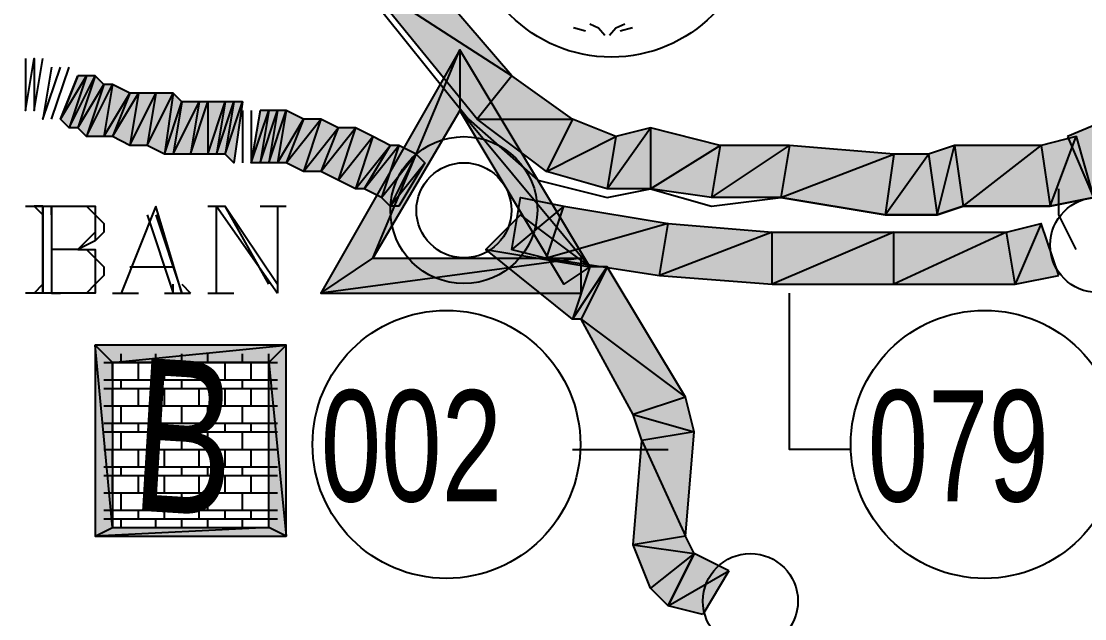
# Model space of a CAD drawing. Header units: millimetres. Extents: x 658 to 813, y 806 to 883.
# Drawn here: x 785.2451 to 785.6175, y 865.0701 to 865.2792 of the extents above; entities that cross this region are included whole.
import ezdxf

# ---------------------------------------------------------------- set-up
doc = ezdxf.new("R2010")
doc.units = ezdxf.units.MM
doc.header["$LTSCALE"] = 0.1
doc.linetypes.add('atContinuous2', pattern=[0])
for name, color, linetype in [('BATKAB', 7, 'Continuous'), ('JL-ARTERI', 7, 'Continuous'), ('KLEKTOR1', 7, 'Continuous'), ('LINK NAS BARU', 7, 'Continuous'), ('PANTAI', 7, 'Continuous'), ('pantai1', 7, 'Continuous'), ('pkw', 7, 'Continuous'), ('SYMBOL', 7, 'Continuous'), ('TEXT', 8, 'Continuous'), ('WISATA NASIONAL', 7, 'Continuous'), ('zat_Mask_solid', 7, 'Continuous')]:
    doc.layers.add(name, color=color, linetype=linetype)
doc.styles.add('Style2', font='arial.ttf', dxfattribs={"height": 0.2})

msp = doc.modelspace()

# ---------------------------------------------------------------- hatches: boundary and pattern name
at = {"layer": 'JL-ARTERI'}
h = msp.add_hatch(color=7, dxfattribs=at)
h.paths.add_polyline_path([(785.264828894334, 865.2600666639004), (785.2587487871472, 865.2448663959316), (785.2678689479274, 865.2600666639004)], flags=16)
h.paths.add_polyline_path([(785.2587487871472, 865.2448663959316), (785.2678689479274, 865.2600666639004), (785.2617888407406, 865.2418263423391)])
h = msp.add_hatch(color=7, dxfattribs=at)
h.paths.add_polyline_path([(785.2678689479274, 865.2600666639004), (785.2617888407406, 865.2418263423391), (785.2709090015212, 865.2600666639004)], flags=16)
h.paths.add_polyline_path([(785.2617888407406, 865.2418263423391), (785.2709090015212, 865.2600666639004), (785.264828894334, 865.2418263423391)])
h = msp.add_hatch(color=7, dxfattribs=at)
h.paths.add_polyline_path([(785.2739490551141, 865.2570266103061), (785.2678689479274, 865.2387862887448), (785.276989108708, 865.2570266103061)], flags=16)
h.paths.add_polyline_path([(785.2678689479274, 865.2387862887448), (785.276989108708, 865.2570266103061), (785.2739490551141, 865.2387862887448)])
h = msp.add_hatch(color=7, dxfattribs=at)
h.paths.add_polyline_path([(785.276989108708, 865.2570266103061), (785.2739490551141, 865.2387862887448), (785.2830692158948, 865.2539865567136)])
h.paths.add_polyline_path([(785.2739490551141, 865.2387862887448), (785.2830692158948, 865.2539865567136), (785.276989108708, 865.2387862887448)], flags=17)
h = msp.add_hatch(color=7, dxfattribs=at)
h.paths.add_polyline_path([(785.2830692158948, 865.2539865567136), (785.276989108708, 865.2387862887448), (785.2861092694882, 865.2539865567136)], flags=16)
h.paths.add_polyline_path([(785.276989108708, 865.2387862887448), (785.2861092694882, 865.2539865567136), (785.2830692158948, 865.2357462351523)])
h = msp.add_hatch(color=7, dxfattribs=at)
h.paths.add_polyline_path([(785.2861092694882, 865.2539865567136), (785.2830692158948, 865.2357462351523), (785.2921893766754, 865.2539865567136)], flags=16)
h.paths.add_polyline_path([(785.2830692158948, 865.2357462351523), (785.2921893766754, 865.2539865567136), (785.289149323082, 865.2357462351523)])
h = msp.add_hatch(color=7, dxfattribs=at)
h.paths.add_polyline_path([(785.2921893766754, 865.2539865567136), (785.289149323082, 865.2357462351523), (785.2982694838622, 865.2539865567136)], flags=16)
h.paths.add_polyline_path([(785.289149323082, 865.2357462351523), (785.2982694838622, 865.2539865567136), (785.2952294302688, 865.2327061815589)])
h = msp.add_hatch(color=7, dxfattribs=at)
h.paths.add_polyline_path([(785.2982694838622, 865.2539865567136), (785.2952294302688, 865.2327061815589), (785.3013095374556, 865.2509465031193)])
h.paths.add_polyline_path([(785.2952294302688, 865.2327061815589), (785.3013095374556, 865.2509465031193), (785.2982694838622, 865.2327061815589)], flags=17)
h = msp.add_hatch(color=7, dxfattribs=at)
h.paths.add_polyline_path([(785.3013095374556, 865.2509465031193), (785.2982694838622, 865.2327061815589), (785.3073896446424, 865.2509465031193)], flags=16)
h.paths.add_polyline_path([(785.2982694838622, 865.2327061815589), (785.3073896446424, 865.2509465031193), (785.304349591049, 865.2327061815589)])
h = msp.add_hatch(color=7, dxfattribs=at)
h.paths.add_polyline_path([(785.3073896446424, 865.2509465031193), (785.304349591049, 865.2327061815589), (785.3104296982358, 865.2509465031193)], flags=16)
h.paths.add_polyline_path([(785.304349591049, 865.2327061815589), (785.3104296982358, 865.2509465031193), (785.3104296982358, 865.2327061815589)])
h = msp.add_hatch(color=7, dxfattribs=at)
h.paths.add_polyline_path([(785.3104296982358, 865.2509465031193), (785.3104296982358, 865.2327061815589), (785.316509805423, 865.2509465031193)], flags=16)
h.paths.add_polyline_path([(785.3104296982358, 865.2327061815589), (785.316509805423, 865.2509465031193), (785.3134697518292, 865.2327061815589)])
h = msp.add_hatch(color=7, dxfattribs=at)
h.paths.add_polyline_path([(785.316509805423, 865.2509465031193), (785.3134697518292, 865.2327061815589), (785.3195498590164, 865.2509465031193)], flags=16)
h.paths.add_polyline_path([(785.3134697518292, 865.2327061815589), (785.3195498590164, 865.2509465031193), (785.316509805423, 865.2327061815589)])
h = msp.add_hatch(color=7, dxfattribs=at)
h.paths.add_polyline_path([(785.3195498590164, 865.2509465031193), (785.316509805423, 865.2327061815589), (785.3225899126098, 865.2509465031193)], flags=16)
h.paths.add_polyline_path([(785.316509805423, 865.2327061815589), (785.3225899126098, 865.2509465031193), (785.3195498590164, 865.2296661279646)])
h = msp.add_hatch(color=7, dxfattribs=at)
h.paths.add_polyline_path([(785.3286700197971, 865.2479064495268), (785.3256299662032, 865.2296661279646), (785.3317100733905, 865.2479064495268)], flags=16)
h.paths.add_polyline_path([(785.3256299662032, 865.2296661279646), (785.3317100733905, 865.2479064495268), (785.3286700197971, 865.2296661279646)])
h = msp.add_hatch(color=7, dxfattribs=at)
h.paths.add_polyline_path([(785.3317100733905, 865.2479064495268), (785.3286700197971, 865.2296661279646), (785.3347501269839, 865.2479064495268)], flags=16)
h.paths.add_polyline_path([(785.3286700197971, 865.2296661279646), (785.3347501269839, 865.2479064495268), (785.3317100733905, 865.2296661279646)])
h = msp.add_hatch(color=7, dxfattribs=at)
h.paths.add_polyline_path([(785.3347501269839, 865.2479064495268), (785.3317100733905, 865.2296661279646), (785.3377901805773, 865.2479064495268)], flags=16)
h.paths.add_polyline_path([(785.3317100733905, 865.2296661279646), (785.3377901805773, 865.2479064495268), (785.3347501269839, 865.2296661279646)])
h = msp.add_hatch(color=7, dxfattribs=at)
h.paths.add_polyline_path([(785.3377901805773, 865.2479064495268), (785.3347501269839, 865.2296661279646), (785.343870287764, 865.2448663959316)])
h.paths.add_polyline_path([(785.3347501269839, 865.2296661279646), (785.343870287764, 865.2448663959316), (785.3377901805773, 865.2296661279646)], flags=17)
h = msp.add_hatch(color=7, dxfattribs=at)
h.paths.add_polyline_path([(785.343870287764, 865.2448663959316), (785.3377901805773, 865.2296661279646), (785.3499503949508, 865.2448663959316)], flags=16)
h.paths.add_polyline_path([(785.3377901805773, 865.2296661279646), (785.3499503949508, 865.2448663959316), (785.343870287764, 865.2266260743721)])
h = msp.add_hatch(color=7, dxfattribs=at)
h.paths.add_polyline_path([(785.3499503949508, 865.2448663959316), (785.343870287764, 865.2266260743721), (785.3560305021381, 865.2418263423391)])
h.paths.add_polyline_path([(785.343870287764, 865.2266260743721), (785.3560305021381, 865.2418263423391), (785.3499503949508, 865.2266260743721)], flags=17)
h = msp.add_hatch(color=7, dxfattribs=at)
h.paths.add_polyline_path([(785.3560305021381, 865.2418263423391), (785.3499503949508, 865.2266260743721), (785.3621106093249, 865.2418263423391)], flags=16)
h.paths.add_polyline_path([(785.3499503949508, 865.2266260743721), (785.3621106093249, 865.2418263423391), (785.3560305021381, 865.2235860207778)])
h = msp.add_hatch(color=7, dxfattribs=at)
h.paths.add_polyline_path([(785.3681907165121, 865.2387862887448), (785.3621106093249, 865.2205459671853), (785.3742708236989, 865.2357462351523)])
h.paths.add_polyline_path([(785.3621106093249, 865.2205459671853), (785.3742708236989, 865.2357462351523), (785.3651506629187, 865.2205459671853)], flags=17)
h = msp.add_hatch(color=7, dxfattribs=at)
h.paths.add_polyline_path([(785.3742708236989, 865.2357462351523), (785.3651506629187, 865.2205459671853), (785.3773108772923, 865.2357462351523)], flags=16)
h.paths.add_polyline_path([(785.3651506629187, 865.2205459671853), (785.3773108772923, 865.2357462351523), (785.3712307701055, 865.2175059135919)])
h = msp.add_hatch(color=7, dxfattribs=at)
h.paths.add_polyline_path([(785.3833909844791, 865.2327061815589), (785.3742708236989, 865.2144658599985), (785.3864310380729, 865.2296661279646)])
h.paths.add_polyline_path([(785.3742708236989, 865.2144658599985), (785.3864310380729, 865.2296661279646), (785.3773108772923, 865.2144658599985)], flags=17)
for points in [[(785.4198716276007, 865.2114258064042), (785.4077114132272, 865.1992655920297), (785.4441920563488, 865.1931854848439)], [(785.4077114132272, 865.1992655920297), (785.4441920563488, 865.1931854848439), (785.4381119491616, 865.1749451632835)]]:
    msp.add_hatch(color=7, dxfattribs=at).paths.add_polyline_path(points)
h = msp.add_hatch(color=7, dxfattribs=at)
h.paths.add_polyline_path([(785.4441920563488, 865.1931854848439), (785.4381119491616, 865.1749451632835), (785.4502721635356, 865.1931854848439)], flags=16)
h.paths.add_polyline_path([(785.4381119491616, 865.1749451632835), (785.4502721635356, 865.1931854848439), (785.441152002755, 865.1749451632835)])
h = msp.add_hatch(color=7, dxfattribs=at)
h.paths.add_polyline_path([(785.4806726994705, 865.0928637162591), (785.4715525386898, 865.0746233946987), (785.492832913844, 865.0867836090723)])
h.paths.add_polyline_path([(785.4715525386898, 865.0746233946987), (785.492832913844, 865.0867836090723), (785.4837127530634, 865.0715833411044)])
at = {"layer": 'KLEKTOR1'}
h = msp.add_hatch(color=7, dxfattribs=at)
h.paths.add_polyline_path([(785.5505939321199, 865.1871053776562), (785.5505939321199, 865.2053456992174), (785.5080331818115, 865.1871053776562)], flags=17)
h.paths.add_polyline_path([(785.5505939321199, 865.2053456992174), (785.5080331818115, 865.1871053776562), (785.5080331818115, 865.2053456992174)], flags=17)
h = msp.add_hatch(color=7, dxfattribs=at)
h.paths.add_polyline_path([(785.5931546824283, 865.1871053776562), (785.590114628835, 865.2053456992174), (785.5505939321199, 865.1871053776562)])
h.paths.add_polyline_path([(785.590114628835, 865.2053456992174), (785.5505939321199, 865.1871053776562), (785.5505939321199, 865.2053456992174)], flags=17)
for points in [[(785.602274843209, 865.2083857528118), (785.5931546824283, 865.1871053776562), (785.590114628835, 865.2053456992174)], [(785.6083549503958, 865.1901454312505), (785.602274843209, 865.2083857528118), (785.5931546824283, 865.1871053776562)]]:
    msp.add_hatch(color=7, dxfattribs=at).paths.add_polyline_path(points)
at = {"layer": 'pantai1'}
msp.add_hatch(color=7, dxfattribs=at).paths.add_polyline_path([(785.6113950039892, 865.2387862887448), (785.6205151647694, 865.2175059135919), (785.7056366653867, 865.2783069854607)])
h = msp.add_hatch(color=7, dxfattribs=at)
h.paths.add_polyline_path([(785.453312217129, 865.2387862887448), (785.4502721635356, 865.2205459671853), (785.4654724315026, 865.2418263423391)], flags=17)
h.paths.add_polyline_path([(785.4502721635356, 865.2205459671853), (785.4654724315026, 865.2418263423391), (785.4654724315026, 865.2205459671853)], flags=17)
h = msp.add_hatch(color=7, dxfattribs=at)
h.paths.add_polyline_path([(785.4897928602506, 865.2357462351523), (785.4867528066573, 865.2175059135919), (785.5141132889983, 865.2357462351523)], flags=16)
h.paths.add_polyline_path([(785.4867528066573, 865.2175059135919), (785.5141132889983, 865.2357462351523), (785.5110732354049, 865.2175059135919)])
h = msp.add_hatch(color=7, dxfattribs=at)
h.paths.add_polyline_path([(785.5505939321199, 865.2327061815589), (785.5475538785265, 865.2114258064042), (785.562754146494, 865.2327061815589)], flags=16)
h.paths.add_polyline_path([(785.5475538785265, 865.2114258064042), (785.562754146494, 865.2327061815589), (785.5657942000873, 865.2114258064042)])
at = {"layer": 'pkw'}
h = msp.add_hatch(color=7, dxfattribs=at)
h.paths.add_polyline_path([(785.3499503949508, 865.1840653240637), (785.3681907165121, 865.1962255384373), (785.3985912524465, 865.2691868246797)])
h.paths.add_polyline_path([(785.3681907165121, 865.1962255384373), (785.3985912524465, 865.2691868246797), (785.3985912524465, 865.2479064495268)], flags=17)
h = msp.add_hatch(color=7, dxfattribs=at)
h.paths.add_polyline_path([(785.441152002755, 865.1840653240637), (785.441152002755, 865.1962255384373), (785.3499503949508, 865.1840653240637)], flags=17)
h.paths.add_polyline_path([(785.441152002755, 865.1962255384373), (785.3499503949508, 865.1840653240637), (785.3681907165121, 865.1962255384373)], flags=17)
at = {"layer": 'TEXT'}
h = msp.add_hatch(color=7, dxfattribs=at)
h.paths.add_polyline_path([(785.2709090015212, 865.1658250025024), (785.276989108708, 865.1597448953156), (785.3377901805773, 865.1658250025024)])
h.paths.add_polyline_path([(785.276989108708, 865.1597448953156), (785.3377901805773, 865.1658250025024), (785.3317100733905, 865.1597448953156)], flags=17)
h = msp.add_hatch(color=7, dxfattribs=at)
h.paths.add_polyline_path([(785.2709090015212, 865.0989438234459), (785.276989108708, 865.1019838770402), (785.2709090015212, 865.1658250025024)])
h.paths.add_polyline_path([(785.276989108708, 865.1019838770402), (785.2709090015212, 865.1658250025024), (785.276989108708, 865.1597448953156)], flags=17)
h = msp.add_hatch(color=7, dxfattribs=at)
h.paths.add_polyline_path([(785.3377901805773, 865.1658250025024), (785.3317100733905, 865.1597448953156), (785.3377901805773, 865.0989438234459)])
h.paths.add_polyline_path([(785.3317100733905, 865.1597448953156), (785.3377901805773, 865.0989438234459), (785.3317100733905, 865.1019838770402)], flags=17)
h = msp.add_hatch(color=7, dxfattribs=at)
h.paths.add_polyline_path([(785.3377901805773, 865.0989438234459), (785.3317100733905, 865.1019838770402), (785.2709090015212, 865.0989438234459)])
h.paths.add_polyline_path([(785.3317100733905, 865.1019838770402), (785.2709090015212, 865.0989438234459), (785.276989108708, 865.1019838770402)], flags=17)
at = {"layer": 'zat_Mask_solid'}
for points in [[(785.3803509308857, 865.3026274142088), (785.3651506629187, 865.2935072534286), (785.4168315740073, 865.2600666639004)], [(785.3651506629187, 865.2935072534286), (785.4168315740073, 865.2600666639004), (785.4046713596338, 865.2448663959316)], [(785.3985912524465, 865.2691868246797), (785.3985912524465, 865.2479064495268), (785.4441920563488, 865.1931854848439)], [(785.2709090015212, 865.2600666639004), (785.264828894334, 865.2418263423391), (785.2739490551141, 865.2570266103061)], [(785.264828894334, 865.2418263423391), (785.2739490551141, 865.2570266103061), (785.2678689479274, 865.2387862887448)], [(785.4168315740073, 865.2600666639004), (785.4046713596338, 865.2448663959316), (785.4381119491616, 865.2448663959316)], [(785.3985912524465, 865.2479064495268), (785.4441920563488, 865.1931854848439), (785.4350718955682, 865.1871053776562)], [(785.4046713596338, 865.2448663959316), (785.4381119491616, 865.2448663959316), (785.4289917883814, 865.2266260743721)], [(785.4381119491616, 865.2448663959316), (785.4289917883814, 865.2266260743721), (785.453312217129, 865.2387862887448)], [(785.3621106093249, 865.2418263423391), (785.3560305021381, 865.2235860207778), (785.3681907165121, 865.2387862887448)], [(785.3560305021381, 865.2235860207778), (785.3681907165121, 865.2387862887448), (785.3621106093249, 865.2205459671853)], [(785.4289917883814, 865.2266260743721), (785.453312217129, 865.2387862887448), (785.4502721635356, 865.2205459671853)], [(785.4654724315026, 865.2418263423391), (785.4654724315026, 865.2205459671853), (785.4897928602506, 865.2357462351523)], [(785.602274843209, 865.2357462351523), (785.6053148968024, 865.2144658599985), (785.6144350575826, 865.2387862887448)], [(785.6053148968024, 865.2144658599985), (785.6144350575826, 865.2387862887448), (785.6205151647694, 865.2175059135919)], [(785.3773108772923, 865.2357462351523), (785.3712307701055, 865.2175059135919), (785.3833909844791, 865.2327061815589)], [(785.4654724315026, 865.2205459671853), (785.4897928602506, 865.2357462351523), (785.4867528066573, 865.2175059135919)], [(785.5141132889983, 865.2357462351523), (785.5110732354049, 865.2175059135919), (785.5505939321199, 865.2327061815589)], [(785.562754146494, 865.2327061815589), (785.5657942000873, 865.2114258064042), (785.5718743072741, 865.2357462351523)], [(785.5657942000873, 865.2114258064042), (785.5718743072741, 865.2357462351523), (785.5749143608675, 865.2144658599985)], [(785.5718743072741, 865.2357462351523), (785.5749143608675, 865.2144658599985), (785.602274843209, 865.2357462351523)], [(785.5749143608675, 865.2144658599985), (785.602274843209, 865.2357462351523), (785.6053148968024, 865.2144658599985)], [(785.3712307701055, 865.2175059135919), (785.3833909844791, 865.2327061815589), (785.3742708236989, 865.2144658599985)], [(785.5110732354049, 865.2175059135919), (785.5505939321199, 865.2327061815589), (785.5475538785265, 865.2114258064042)], [(785.4350718955682, 865.2144658599985), (785.4168315740073, 865.1992655920297), (785.4198716276007, 865.2175059135919)], [(785.4289917883814, 865.1962255384373), (785.4350718955682, 865.2144658599985), (785.4168315740073, 865.1992655920297)], [(785.4715525386898, 865.2083857528118), (785.4289917883814, 865.1962255384373), (785.4350718955682, 865.2144658599985)], [(785.4685124850964, 865.1901454312505), (785.4715525386898, 865.2083857528118), (785.4289917883814, 865.1962255384373)], [(785.5080331818115, 865.2053456992174), (785.4685124850964, 865.1901454312505), (785.4715525386898, 865.2083857528118)], [(785.5080331818115, 865.1871053776562), (785.5080331818115, 865.2053456992174), (785.4685124850964, 865.1901454312505)], [(785.4502721635356, 865.1931854848439), (785.441152002755, 865.1749451632835), (785.4776326458766, 865.147584680942)], [(785.441152002755, 865.1749451632835), (785.4776326458766, 865.147584680942), (785.4593923243158, 865.1415045737552)], [(785.4776326458766, 865.147584680942), (785.4593923243158, 865.1415045737552), (785.4806726994705, 865.1354244665685)], [(785.4593923243158, 865.1415045737552), (785.4806726994705, 865.1354244665685), (785.4624323779092, 865.1323844129751)], [(785.4806726994705, 865.1354244665685), (785.4624323779092, 865.1323844129751), (785.4776326458766, 865.0989438234459)], [(785.4624323779092, 865.1323844129751), (785.4776326458766, 865.0989438234459), (785.4593923243158, 865.0959037698534)], [(785.4776326458766, 865.0989438234459), (785.4593923243158, 865.0959037698534), (785.4806726994705, 865.0928637162591)], [(785.4593923243158, 865.0959037698534), (785.4806726994705, 865.0928637162591), (785.4654724315026, 865.0807035018855)], [(785.4806726994705, 865.0928637162591), (785.4654724315026, 865.0807035018855), (785.4715525386898, 865.0746233946987)]]:
    msp.add_hatch(color=7, dxfattribs=at).paths.add_polyline_path(points)

# ---------------------------------------------------------------- linework, layer by layer
at = {"layer": 'BATKAB', "color": 7}
msp.add_lwpolyline([(785.6144350575826, 865.1992655920297), (785.6083549503958, 865.2114258064042), (785.6083549503958, 865.2205459671853)], dxfattribs=at)
at = {"layer": 'JL-ARTERI', "color": 7, "linetype": 'atContinuous2'}
for p, q in [((785.4806726994705, 865.0928637162591), (785.4715525386898, 865.0746233946987)), ((785.492832913844, 865.0867836090723), (785.4806726994705, 865.0928637162591)), ((785.4715525386898, 865.0746233946987), (785.492832913844, 865.0867836090723)), ((785.4715525386898, 865.0746233946987), (785.492832913844, 865.0867836090723)), ((785.492832913844, 865.0867836090723), (785.4837127530634, 865.0715833411044)), ((785.4837127530634, 865.0715833411044), (785.4715525386898, 865.0746233946987))]:
    msp.add_line(p, q, dxfattribs=at)
at = {"layer": 'JL-ARTERI', "color": 7}
for points in [[(785.2465885727731, 865.2661467710872), (785.2465885727731, 865.2479064495268), (785.249628626367, 865.2661467710872), (785.249628626367, 865.2479064495268), (785.2526686799604, 865.2661467710872)], [(785.2557087335538, 865.2631067174929), (785.2526686799604, 865.2448663959316), (785.2587487871472, 865.2631067174929)], [(785.2557087335538, 865.2448663959316), (785.2617888407406, 865.2631067174929)], [(785.2587487871472, 865.2448663959316), (785.264828894334, 865.2600666639004)], [(785.264828894334, 865.2600666639004), (785.2587487871472, 865.2448663959316), (785.2678689479274, 865.2600666639004), (785.264828894334, 865.2600666639004)], [(785.2587487871472, 865.2448663959316), (785.2678689479274, 865.2600666639004), (785.2617888407406, 865.2418263423391), (785.2587487871472, 865.2448663959316)], [(785.2678689479274, 865.2600666639004), (785.2617888407406, 865.2418263423391), (785.2709090015212, 865.2600666639004), (785.2678689479274, 865.2600666639004)], [(785.2617888407406, 865.2418263423391), (785.2709090015212, 865.2600666639004), (785.264828894334, 865.2418263423391), (785.2617888407406, 865.2418263423391)], [(785.2709090015212, 865.2600666639004), (785.264828894334, 865.2418263423391), (785.2739490551141, 865.2570266103061), (785.2709090015212, 865.2600666639004)], [(785.264828894334, 865.2418263423391), (785.2739490551141, 865.2570266103061), (785.2678689479274, 865.2387862887448), (785.264828894334, 865.2418263423391)], [(785.2739490551141, 865.2570266103061), (785.2678689479274, 865.2387862887448), (785.276989108708, 865.2570266103061), (785.2739490551141, 865.2570266103061)], [(785.2678689479274, 865.2387862887448), (785.276989108708, 865.2570266103061), (785.2739490551141, 865.2387862887448), (785.2678689479274, 865.2387862887448)], [(785.276989108708, 865.2570266103061), (785.2739490551141, 865.2387862887448), (785.2830692158948, 865.2539865567136), (785.276989108708, 865.2570266103061)], [(785.2739490551141, 865.2387862887448), (785.2830692158948, 865.2539865567136), (785.276989108708, 865.2387862887448), (785.2739490551141, 865.2387862887448)], [(785.2830692158948, 865.2539865567136), (785.276989108708, 865.2387862887448), (785.2861092694882, 865.2539865567136), (785.2830692158948, 865.2539865567136)], [(785.276989108708, 865.2387862887448), (785.2861092694882, 865.2539865567136), (785.2830692158948, 865.2357462351523), (785.276989108708, 865.2387862887448)], [(785.2861092694882, 865.2539865567136), (785.2830692158948, 865.2357462351523), (785.2921893766754, 865.2539865567136), (785.2861092694882, 865.2539865567136)], [(785.2830692158948, 865.2357462351523), (785.2921893766754, 865.2539865567136), (785.289149323082, 865.2357462351523), (785.2830692158948, 865.2357462351523)], [(785.2921893766754, 865.2539865567136), (785.289149323082, 865.2357462351523), (785.2982694838622, 865.2539865567136), (785.2921893766754, 865.2539865567136)], [(785.289149323082, 865.2357462351523), (785.2982694838622, 865.2539865567136), (785.2952294302688, 865.2327061815589), (785.289149323082, 865.2357462351523)], [(785.2982694838622, 865.2539865567136), (785.2952294302688, 865.2327061815589), (785.3013095374556, 865.2509465031193), (785.2982694838622, 865.2539865567136)], [(785.2952294302688, 865.2327061815589), (785.3013095374556, 865.2509465031193), (785.2982694838622, 865.2327061815589), (785.2952294302688, 865.2327061815589)], [(785.3013095374556, 865.2509465031193), (785.2982694838622, 865.2327061815589), (785.3073896446424, 865.2509465031193), (785.3013095374556, 865.2509465031193)], [(785.2982694838622, 865.2327061815589), (785.3073896446424, 865.2509465031193), (785.304349591049, 865.2327061815589), (785.2982694838622, 865.2327061815589)], [(785.3073896446424, 865.2509465031193), (785.304349591049, 865.2327061815589), (785.3104296982358, 865.2509465031193), (785.3073896446424, 865.2509465031193)], [(785.304349591049, 865.2327061815589), (785.3104296982358, 865.2509465031193), (785.3104296982358, 865.2327061815589), (785.304349591049, 865.2327061815589)], [(785.3104296982358, 865.2509465031193), (785.3104296982358, 865.2327061815589), (785.316509805423, 865.2509465031193), (785.3104296982358, 865.2509465031193)], [(785.3104296982358, 865.2327061815589), (785.316509805423, 865.2509465031193), (785.3134697518292, 865.2327061815589), (785.3104296982358, 865.2327061815589)], [(785.316509805423, 865.2509465031193), (785.3134697518292, 865.2327061815589), (785.3195498590164, 865.2509465031193), (785.316509805423, 865.2509465031193)], [(785.3134697518292, 865.2327061815589), (785.3195498590164, 865.2509465031193), (785.316509805423, 865.2327061815589), (785.3134697518292, 865.2327061815589)], [(785.3195498590164, 865.2509465031193), (785.316509805423, 865.2327061815589), (785.3225899126098, 865.2509465031193), (785.3195498590164, 865.2509465031193)], [(785.316509805423, 865.2327061815589), (785.3225899126098, 865.2509465031193), (785.3195498590164, 865.2296661279646), (785.316509805423, 865.2327061815589)], [(785.3225899126098, 865.2479064495268), (785.3225899126098, 865.2296661279646)], [(785.3256299662032, 865.2479064495268), (785.3256299662032, 865.2296661279646)], [(785.3286700197971, 865.2479064495268), (785.3256299662032, 865.2296661279646), (785.3317100733905, 865.2479064495268), (785.3286700197971, 865.2479064495268)], [(785.3256299662032, 865.2296661279646), (785.3317100733905, 865.2479064495268), (785.3286700197971, 865.2296661279646), (785.3256299662032, 865.2296661279646)], [(785.3317100733905, 865.2479064495268), (785.3286700197971, 865.2296661279646), (785.3347501269839, 865.2479064495268), (785.3317100733905, 865.2479064495268)], [(785.3286700197971, 865.2296661279646), (785.3347501269839, 865.2479064495268), (785.3317100733905, 865.2296661279646), (785.3286700197971, 865.2296661279646)], [(785.3347501269839, 865.2479064495268), (785.3317100733905, 865.2296661279646), (785.3377901805773, 865.2479064495268), (785.3347501269839, 865.2479064495268)], [(785.3317100733905, 865.2296661279646), (785.3377901805773, 865.2479064495268), (785.3347501269839, 865.2296661279646), (785.3317100733905, 865.2296661279646)], [(785.3377901805773, 865.2479064495268), (785.3347501269839, 865.2296661279646), (785.343870287764, 865.2448663959316), (785.3377901805773, 865.2479064495268)], [(785.3347501269839, 865.2296661279646), (785.343870287764, 865.2448663959316), (785.3377901805773, 865.2296661279646), (785.3347501269839, 865.2296661279646)], [(785.343870287764, 865.2448663959316), (785.3377901805773, 865.2296661279646), (785.3499503949508, 865.2448663959316), (785.343870287764, 865.2448663959316)], [(785.3377901805773, 865.2296661279646), (785.3499503949508, 865.2448663959316), (785.343870287764, 865.2266260743721), (785.3377901805773, 865.2296661279646)], [(785.3499503949508, 865.2448663959316), (785.343870287764, 865.2266260743721), (785.3560305021381, 865.2418263423391), (785.3499503949508, 865.2448663959316)], [(785.343870287764, 865.2266260743721), (785.3560305021381, 865.2418263423391), (785.3499503949508, 865.2266260743721), (785.343870287764, 865.2266260743721)], [(785.3560305021381, 865.2418263423391), (785.3499503949508, 865.2266260743721), (785.3621106093249, 865.2418263423391), (785.3560305021381, 865.2418263423391)], [(785.3499503949508, 865.2266260743721), (785.3621106093249, 865.2418263423391), (785.3560305021381, 865.2235860207778), (785.3499503949508, 865.2266260743721)], [(785.3621106093249, 865.2418263423391), (785.3560305021381, 865.2235860207778), (785.3681907165121, 865.2387862887448), (785.3621106093249, 865.2418263423391)], [(785.3560305021381, 865.2235860207778), (785.3681907165121, 865.2387862887448), (785.3621106093249, 865.2205459671853), (785.3560305021381, 865.2235860207778)], [(785.3681907165121, 865.2387862887448), (785.3621106093249, 865.2205459671853), (785.3742708236989, 865.2357462351523), (785.3681907165121, 865.2387862887448)], [(785.3621106093249, 865.2205459671853), (785.3742708236989, 865.2357462351523), (785.3651506629187, 865.2205459671853), (785.3621106093249, 865.2205459671853)], [(785.3742708236989, 865.2357462351523), (785.3651506629187, 865.2205459671853), (785.3773108772923, 865.2357462351523), (785.3742708236989, 865.2357462351523)], [(785.3651506629187, 865.2205459671853), (785.3773108772923, 865.2357462351523), (785.3712307701055, 865.2175059135919), (785.3651506629187, 865.2205459671853)], [(785.3773108772923, 865.2357462351523), (785.3712307701055, 865.2175059135919), (785.3833909844791, 865.2327061815589), (785.3773108772923, 865.2357462351523)], [(785.3712307701055, 865.2175059135919), (785.3833909844791, 865.2327061815589), (785.3742708236989, 865.2144658599985), (785.3712307701055, 865.2175059135919)], [(785.3833909844791, 865.2327061815589), (785.3742708236989, 865.2144658599985), (785.3864310380729, 865.2296661279646), (785.3833909844791, 865.2327061815589)], [(785.3742708236989, 865.2144658599985), (785.3864310380729, 865.2296661279646), (785.3773108772923, 865.2144658599985), (785.3742708236989, 865.2144658599985)], [(785.4198716276007, 865.2114258064042), (785.4077114132272, 865.1992655920297), (785.4441920563488, 865.1931854848439), (785.4198716276007, 865.2114258064042)], [(785.4077114132272, 865.1992655920297), (785.4441920563488, 865.1931854848439), (785.4381119491616, 865.1749451632835), (785.4077114132272, 865.1992655920297)], [(785.4441920563488, 865.1931854848439), (785.4381119491616, 865.1749451632835), (785.4502721635356, 865.1931854848439), (785.4441920563488, 865.1931854848439)], [(785.4381119491616, 865.1749451632835), (785.4502721635356, 865.1931854848439), (785.441152002755, 865.1749451632835), (785.4381119491616, 865.1749451632835)], [(785.4502721635356, 865.1931854848439), (785.441152002755, 865.1749451632835), (785.4776326458766, 865.147584680942), (785.4502721635356, 865.1931854848439)], [(785.441152002755, 865.1749451632835), (785.4776326458766, 865.147584680942), (785.4593923243158, 865.1415045737552), (785.441152002755, 865.1749451632835)], [(785.4776326458766, 865.147584680942), (785.4593923243158, 865.1415045737552), (785.4806726994705, 865.1354244665685), (785.4776326458766, 865.147584680942)], [(785.4593923243158, 865.1415045737552), (785.4806726994705, 865.1354244665685), (785.4624323779092, 865.1323844129751), (785.4593923243158, 865.1415045737552)], [(785.4806726994705, 865.1354244665685), (785.4624323779092, 865.1323844129751), (785.4776326458766, 865.0989438234459), (785.4806726994705, 865.1354244665685)], [(785.4624323779092, 865.1323844129751), (785.4776326458766, 865.0989438234459), (785.4593923243158, 865.0959037698534), (785.4624323779092, 865.1323844129751)], [(785.4776326458766, 865.0989438234459), (785.4593923243158, 865.0959037698534), (785.4806726994705, 865.0928637162591), (785.4776326458766, 865.0989438234459)], [(785.4593923243158, 865.0959037698534), (785.4806726994705, 865.0928637162591), (785.4654724315026, 865.0807035018855), (785.4593923243158, 865.0959037698534)], [(785.4806726994705, 865.0928637162591), (785.4654724315026, 865.0807035018855), (785.4715525386898, 865.0746233946987), (785.4806726994705, 865.0928637162591)]]:
    msp.add_lwpolyline(points, dxfattribs=at)
at = {"layer": 'KLEKTOR1', "color": 7}
for points in [[(785.4350718955682, 865.2144658599985), (785.4168315740073, 865.1992655920297), (785.4198716276007, 865.2175059135919), (785.4350718955682, 865.2144658599985)], [(785.4289917883814, 865.1962255384373), (785.4350718955682, 865.2144658599985), (785.4168315740073, 865.1992655920297), (785.4289917883814, 865.1962255384373)], [(785.4715525386898, 865.2083857528118), (785.4289917883814, 865.1962255384373), (785.4350718955682, 865.2144658599985), (785.4715525386898, 865.2083857528118)], [(785.4685124850964, 865.1901454312505), (785.4715525386898, 865.2083857528118), (785.4289917883814, 865.1962255384373), (785.4685124850964, 865.1901454312505)], [(785.5080331818115, 865.2053456992174), (785.4685124850964, 865.1901454312505), (785.4715525386898, 865.2083857528118), (785.5080331818115, 865.2053456992174)], [(785.5080331818115, 865.1871053776562), (785.5080331818115, 865.2053456992174), (785.4685124850964, 865.1901454312505), (785.5080331818115, 865.1871053776562)], [(785.5505939321199, 865.1871053776562), (785.5505939321199, 865.2053456992174), (785.5080331818115, 865.1871053776562), (785.5505939321199, 865.1871053776562)], [(785.5505939321199, 865.2053456992174), (785.5080331818115, 865.1871053776562), (785.5080331818115, 865.2053456992174), (785.5505939321199, 865.2053456992174)], [(785.5931546824283, 865.1871053776562), (785.590114628835, 865.2053456992174), (785.5505939321199, 865.1871053776562), (785.5931546824283, 865.1871053776562)], [(785.590114628835, 865.2053456992174), (785.5505939321199, 865.1871053776562), (785.5505939321199, 865.2053456992174), (785.590114628835, 865.2053456992174)], [(785.602274843209, 865.2083857528118), (785.5931546824283, 865.1871053776562), (785.590114628835, 865.2053456992174), (785.602274843209, 865.2083857528118)], [(785.6083549503958, 865.1901454312505), (785.602274843209, 865.2083857528118), (785.5931546824283, 865.1871053776562), (785.6083549503958, 865.1901454312505)]]:
    msp.add_lwpolyline(points, dxfattribs=at)
at = {"layer": 'LINK NAS BARU', "color": 7}
for points in [[(785.5353936641525, 865.1293443593808), (785.5141132889983, 865.1293443593808), (785.5141132889983, 865.1840653240637)], [(785.4381119491616, 865.1293443593808), (785.4715525386898, 865.1293443593808)]]:
    msp.add_lwpolyline(points, dxfattribs=at)
at = {"layer": 'LINK NAS BARU', "color": 7, "linetype": 'atContinuous2'}
for centre in [(785.393955406629, 865.1310845703969), (785.5824387294235, 865.1310845703969)]:
    msp.add_circle(centre, 0.0469007076773607, dxfattribs=at)
at = {"layer": 'PANTAI', "color": 7}
msp.add_lwpolyline([(785.2344283583996, 865.4455099331011), (785.2739490551141, 865.4394298259143), (785.2861092694882, 865.4333497187266), (785.2921893766754, 865.4272696115398), (785.3134697518292, 865.3755887004521), (785.3317100733905, 865.3573483788899), (785.3651506629187, 865.2904671998352), (785.4016313060399, 865.2448663959316), (785.4259517347875, 865.2235860207778), (785.4502721635356, 865.2175059135919), (785.4654724315026, 865.2205459671853), (785.4867528066573, 865.2144658599985), (785.5110732354049, 865.2175059135919), (785.5475538785265, 865.2114258064042), (785.5657942000873, 865.2114258064042), (785.5749143608675, 865.2144658599985), (785.6053148968024, 865.2144658599985), (785.6205151647694, 865.2175059135919)], dxfattribs=at)
at = {"layer": 'pantai1', "color": 7}
for points in [[(785.3803509308857, 865.3026274142088), (785.3651506629187, 865.2935072534286), (785.4168315740073, 865.2600666639004), (785.3803509308857, 865.3026274142088)], [(785.3651506629187, 865.2935072534286), (785.4168315740073, 865.2600666639004), (785.4046713596338, 865.2448663959316), (785.3651506629187, 865.2935072534286)], [(785.6113950039892, 865.2387862887448), (785.6205151647694, 865.2175059135919), (785.7056366653867, 865.2783069854607), (785.6113950039892, 865.2387862887448)], [(785.4168315740073, 865.2600666639004), (785.4046713596338, 865.2448663959316), (785.4381119491616, 865.2448663959316), (785.4168315740073, 865.2600666639004)], [(785.4046713596338, 865.2448663959316), (785.4381119491616, 865.2448663959316), (785.4289917883814, 865.2266260743721), (785.4046713596338, 865.2448663959316)], [(785.4381119491616, 865.2448663959316), (785.4289917883814, 865.2266260743721), (785.453312217129, 865.2387862887448), (785.4381119491616, 865.2448663959316)], [(785.4289917883814, 865.2266260743721), (785.453312217129, 865.2387862887448), (785.4502721635356, 865.2205459671853), (785.4289917883814, 865.2266260743721)], [(785.453312217129, 865.2387862887448), (785.4502721635356, 865.2205459671853), (785.4654724315026, 865.2418263423391), (785.453312217129, 865.2387862887448)], [(785.4502721635356, 865.2205459671853), (785.4654724315026, 865.2418263423391), (785.4654724315026, 865.2205459671853), (785.4502721635356, 865.2205459671853)], [(785.4654724315026, 865.2418263423391), (785.4654724315026, 865.2205459671853), (785.4897928602506, 865.2357462351523), (785.4654724315026, 865.2418263423391)], [(785.602274843209, 865.2357462351523), (785.6053148968024, 865.2144658599985), (785.6144350575826, 865.2387862887448), (785.602274843209, 865.2357462351523)], [(785.6053148968024, 865.2144658599985), (785.6144350575826, 865.2387862887448), (785.6205151647694, 865.2175059135919), (785.6053148968024, 865.2144658599985)], [(785.4654724315026, 865.2205459671853), (785.4897928602506, 865.2357462351523), (785.4867528066573, 865.2175059135919), (785.4654724315026, 865.2205459671853)], [(785.4897928602506, 865.2357462351523), (785.4867528066573, 865.2175059135919), (785.5141132889983, 865.2357462351523), (785.4897928602506, 865.2357462351523)], [(785.4867528066573, 865.2175059135919), (785.5141132889983, 865.2357462351523), (785.5110732354049, 865.2175059135919), (785.4867528066573, 865.2175059135919)], [(785.5141132889983, 865.2357462351523), (785.5110732354049, 865.2175059135919), (785.5505939321199, 865.2327061815589), (785.5141132889983, 865.2357462351523)], [(785.562754146494, 865.2327061815589), (785.5657942000873, 865.2114258064042), (785.5718743072741, 865.2357462351523), (785.562754146494, 865.2327061815589)], [(785.5657942000873, 865.2114258064042), (785.5718743072741, 865.2357462351523), (785.5749143608675, 865.2144658599985), (785.5657942000873, 865.2114258064042)], [(785.5718743072741, 865.2357462351523), (785.5749143608675, 865.2144658599985), (785.602274843209, 865.2357462351523), (785.5718743072741, 865.2357462351523)], [(785.5749143608675, 865.2144658599985), (785.602274843209, 865.2357462351523), (785.6053148968024, 865.2144658599985), (785.5749143608675, 865.2144658599985)], [(785.5110732354049, 865.2175059135919), (785.5505939321199, 865.2327061815589), (785.5475538785265, 865.2114258064042), (785.5110732354049, 865.2175059135919)], [(785.5505939321199, 865.2327061815589), (785.5475538785265, 865.2114258064042), (785.562754146494, 865.2327061815589), (785.5505939321199, 865.2327061815589)], [(785.5475538785265, 865.2114258064042), (785.562754146494, 865.2327061815589), (785.5657942000873, 865.2114258064042), (785.5475538785265, 865.2114258064042)]]:
    msp.add_lwpolyline(points, dxfattribs=at)
at = {"layer": 'pkw', "color": 7}
for points in [[(785.3499503949508, 865.1840653240637), (785.3681907165121, 865.1962255384373), (785.3985912524465, 865.2691868246797), (785.3499503949508, 865.1840653240637)], [(785.3681907165121, 865.1962255384373), (785.3985912524465, 865.2691868246797), (785.3985912524465, 865.2479064495268), (785.3681907165121, 865.1962255384373)], [(785.3985912524465, 865.2691868246797), (785.3985912524465, 865.2479064495268), (785.4441920563488, 865.1931854848439), (785.3985912524465, 865.2691868246797)], [(785.3985912524465, 865.2479064495268), (785.4441920563488, 865.1931854848439), (785.4350718955682, 865.1871053776562), (785.3985912524465, 865.2479064495268)], [(785.441152002755, 865.1840653240637), (785.441152002755, 865.1962255384373), (785.3499503949508, 865.1840653240637), (785.441152002755, 865.1840653240637)], [(785.441152002755, 865.1962255384373), (785.3499503949508, 865.1840653240637), (785.3681907165121, 865.1962255384373), (785.441152002755, 865.1962255384373)]]:
    msp.add_lwpolyline(points, dxfattribs=at)
at = {"layer": 'SYMBOL', "color": 7, "linetype": 'atContinuous2'}
for centre, radius in [((785.4000697275003, 865.2130665758008), 0.02571974650895362), ((785.4000843852639, 865.2130239516158), 0.01664219808043857), ((785.6220082975867, 865.2008637372413), 0.01664219808042993), ((785.5004061538482, 865.0762215399094), 0.01664219808051341)]:
    msp.add_circle(centre, radius, dxfattribs=at)
at = {"layer": 'TEXT', "color": 7}
for points in [[(785.4384114552415, 865.2769882710121), (785.4426989340261, 865.2758461228772)], [(785.4494553923366, 865.2741343599004), (785.4472522160966, 865.2767718191975), (785.4441125589472, 865.278169210232)], [(785.4564310689118, 865.2781690886299), (785.453291537164, 865.2767713935895), (785.4510886003284, 865.2741337214896)], [(785.4548053394512, 865.2758461228772), (785.4590928182358, 865.2769882710121)], [(785.2465885727731, 865.2144658599985), (785.264828894334, 865.2144658599985), (785.2709090015212, 865.2144658599985), (785.2709090015212, 865.2114258064042), (785.2739490551141, 865.2083857528118), (785.2739490551141, 865.2053456992174), (785.2709090015212, 865.202305645624), (785.264828894334, 865.1992655920297)], [(785.2526686799604, 865.2144658599985), (785.249628626367, 865.2144658599985), (785.2526686799604, 865.2114258064042)], [(785.2526686799604, 865.2144658599985), (785.2526686799604, 865.1840653240637), (785.2526686799604, 865.2144658599985)], [(785.2557087335538, 865.2144658599985), (785.2557087335538, 865.1840653240637)], [(785.264828894334, 865.2144658599985), (785.2678689479274, 865.2144658599985), (785.2709090015212, 865.2114258064042), (785.2709090015212, 865.2053456992174), (785.2678689479274, 865.202305645624), (785.264828894334, 865.1992655920297), (785.2557087335538, 865.1992655920297)], [(785.2557087335538, 865.2114258064042), (785.2557087335538, 865.2144658599985), (785.2587487871472, 865.2144658599985)], [(785.2921893766754, 865.2144658599985), (785.2800291623014, 865.1840653240637)], [(785.2921893766754, 865.2114258064042), (785.3013095374556, 865.1840653240637), (785.2921893766754, 865.2144658599985)], [(785.3104296982358, 865.2144658599985), (785.316509805423, 865.2144658599985)], [(785.3104296982358, 865.2144658599985), (785.3134697518292, 865.2144658599985)], [(785.3134697518292, 865.1840653240637), (785.3134697518292, 865.2144658599985), (785.3347501269839, 865.1840653240637)], [(785.3317100733905, 865.1871053776562), (785.316509805423, 865.2144658599985), (785.3347501269839, 865.1871053776562)], [(785.3286700197971, 865.2144658599985), (785.3377901805773, 865.2144658599985)], [(785.3317100733905, 865.2144658599985), (785.3347501269839, 865.2144658599985), (785.3377901805773, 865.2144658599985)], [(785.3347501269839, 865.2144658599985), (785.3347501269839, 865.1840653240637)], [(785.2709090015212, 865.2114258064042), (785.2709090015212, 865.2083857528118), (785.2709090015212, 865.2053456992174), (785.2709090015212, 865.202305645624)], [(785.289149323082, 865.2114258064042), (785.2982694838622, 865.1840653240637)], [(785.264828894334, 865.1992655920297), (785.2709090015212, 865.1992655920297), (785.2709090015212, 865.1962255384373), (785.2739490551141, 865.1931854848439), (785.2739490551141, 865.1901454312505), (785.2709090015212, 865.1871053776562), (785.2709090015212, 865.1840653240637), (785.264828894334, 865.1840653240637), (785.2465885727731, 865.1840653240637)], [(785.264828894334, 865.1992655920297), (785.2678689479274, 865.1992655920297), (785.2709090015212, 865.1962255384373), (785.2709090015212, 865.1871053776562), (785.2678689479274, 865.1840653240637), (785.264828894334, 865.1840653240637)], [(785.2709090015212, 865.1962255384373), (785.2709090015212, 865.1931854848439), (785.2709090015212, 865.1901454312505), (785.2709090015212, 865.1871053776562)], [(785.2830692158948, 865.1931854848439), (785.2982694838622, 865.1931854848439)], [(785.2526686799604, 865.1840653240637), (785.249628626367, 865.1840653240637), (785.2526686799604, 865.1871053776562)], [(785.2557087335538, 865.1871053776562), (785.2557087335538, 865.1840653240637), (785.2587487871472, 865.1840653240637)], [(785.2952294302688, 865.1840653240637), (785.2982694838622, 865.1840653240637), (785.2982694838622, 865.1871053776562)], [(785.3013095374556, 865.1871053776562), (785.304349591049, 865.1840653240637)], [(785.276989108708, 865.1840653240637), (785.2861092694882, 865.1840653240637)], [(785.2800291623014, 865.1840653240637), (785.2830692158948, 865.1840653240637)], [(785.2952294302688, 865.1840653240637), (785.304349591049, 865.1840653240637)], [(785.3104296982358, 865.1840653240637), (785.3195498590164, 865.1840653240637)], [(785.3104296982358, 865.1840653240637), (785.3134697518292, 865.1840653240637), (785.316509805423, 865.1840653240637)], [(785.2709090015212, 865.1658250025024), (785.276989108708, 865.1597448953156), (785.3377901805773, 865.1658250025024), (785.2709090015212, 865.1658250025024)], [(785.2709090015212, 865.0989438234459), (785.276989108708, 865.1019838770402), (785.2709090015212, 865.1658250025024), (785.2709090015212, 865.0989438234459)], [(785.276989108708, 865.1019838770402), (785.2709090015212, 865.1658250025024), (785.276989108708, 865.1597448953156), (785.276989108708, 865.1019838770402)], [(785.276989108708, 865.1597448953156), (785.3377901805773, 865.1658250025024), (785.3317100733905, 865.1597448953156), (785.276989108708, 865.1597448953156)], [(785.3377901805773, 865.1658250025024), (785.3317100733905, 865.1597448953156), (785.3377901805773, 865.0989438234459), (785.3377901805773, 865.1658250025024)], [(785.3317100733905, 865.1597448953156), (785.3377901805773, 865.0989438234459), (785.3317100733905, 865.1019838770402), (785.3317100733905, 865.1597448953156)], [(785.3377901805773, 865.0989438234459), (785.3317100733905, 865.1019838770402), (785.2709090015212, 865.0989438234459), (785.3377901805773, 865.0989438234459)], [(785.3317100733905, 865.1019838770402), (785.2709090015212, 865.0989438234459), (785.276989108708, 865.1019838770402), (785.3317100733905, 865.1019838770402)]]:
    msp.add_lwpolyline(points, dxfattribs=at)
at = {"layer": 'TEXT', "color": 7, "linetype": 'atContinuous2'}
msp.add_circle((785.4517115267474, 865.3165420328445), 0.04992657198868199, dxfattribs=at)
at = {"layer": 'WISATA NASIONAL', "color": 7}
for points in [[(785.2800291623014, 865.1597448953156), (785.2800291623014, 865.162784948909)], [(785.2921893766754, 865.1597448953156), (785.2921893766754, 865.162784948909)], [(785.3013095374556, 865.1597448953156), (785.3013095374556, 865.162784948909)], [(785.3104296982358, 865.1597448953156), (785.3104296982358, 865.162784948909)], [(785.3225899126098, 865.1597448953156), (785.3225899126098, 865.162784948909)], [(785.3317100733905, 865.1597448953156), (785.3317100733905, 865.162784948909)], [(785.2739490551141, 865.1597448953156), (785.3347501269839, 865.1597448953156)], [(785.276989108708, 865.1536647881288), (785.276989108708, 865.1597448953156)], [(785.2861092694882, 865.1536647881288), (785.2861092694882, 865.1597448953156)], [(785.2952294302688, 865.1536647881288), (785.2952294302688, 865.1597448953156)], [(785.3073896446424, 865.1536647881288), (785.3073896446424, 865.1597448953156)], [(785.316509805423, 865.1536647881288), (785.316509805423, 865.1597448953156)], [(785.3256299662032, 865.1536647881288), (785.3256299662032, 865.1597448953156)], [(785.2739490551141, 865.1536647881288), (785.3347501269839, 865.1536647881288)], [(785.2800291623014, 865.1506247345345), (785.2800291623014, 865.1536647881288)], [(785.2921893766754, 865.1506247345345), (785.2921893766754, 865.1536647881288)], [(785.3013095374556, 865.1506247345345), (785.3013095374556, 865.1536647881288)], [(785.3104296982358, 865.1506247345345), (785.3104296982358, 865.1536647881288)], [(785.3225899126098, 865.1506247345345), (785.3225899126098, 865.1536647881288)], [(785.3317100733905, 865.1506247345345), (785.3317100733905, 865.1536647881288)], [(785.2739490551141, 865.1506247345345), (785.3347501269839, 865.1506247345345)], [(785.276989108708, 865.1445446273477), (785.276989108708, 865.1506247345345)], [(785.2861092694882, 865.1445446273477), (785.2861092694882, 865.1506247345345)], [(785.2952294302688, 865.1445446273477), (785.2952294302688, 865.1506247345345)], [(785.3073896446424, 865.1445446273477), (785.3073896446424, 865.1506247345345)], [(785.316509805423, 865.1445446273477), (785.316509805423, 865.1506247345345)], [(785.3256299662032, 865.1445446273477), (785.3256299662032, 865.1506247345345)], [(785.2739490551141, 865.1445446273477), (785.3347501269839, 865.1445446273477)], [(785.2800291623014, 865.1384645201609), (785.2800291623014, 865.1445446273477)], [(785.2921893766754, 865.1384645201609), (785.2921893766754, 865.1445446273477)], [(785.3013095374556, 865.1384645201609), (785.3013095374556, 865.1445446273477)], [(785.3104296982358, 865.1384645201609), (785.3104296982358, 865.1445446273477)], [(785.3225899126098, 865.1384645201609), (785.3225899126098, 865.1445446273477)], [(785.3317100733905, 865.1384645201609), (785.3317100733905, 865.1445446273477)], [(785.2739490551141, 865.1384645201609), (785.3347501269839, 865.1384645201609)], [(785.276989108708, 865.1354244665685), (785.276989108708, 865.1384645201609)], [(785.2861092694882, 865.1354244665685), (785.2861092694882, 865.1384645201609)], [(785.2952294302688, 865.1354244665685), (785.2952294302688, 865.1384645201609)], [(785.3073896446424, 865.1354244665685), (785.3073896446424, 865.1384645201609)], [(785.316509805423, 865.1354244665685), (785.316509805423, 865.1384645201609)], [(785.3256299662032, 865.1354244665685), (785.3256299662032, 865.1384645201609)], [(785.2739490551141, 865.1354244665685), (785.3347501269839, 865.1354244665685)], [(785.2800291623014, 865.1293443593808), (785.2800291623014, 865.1354244665685)], [(785.2921893766754, 865.1293443593808), (785.2921893766754, 865.1354244665685)], [(785.3013095374556, 865.1293443593808), (785.3013095374556, 865.1354244665685)], [(785.3104296982358, 865.1293443593808), (785.3104296982358, 865.1354244665685)], [(785.3225899126098, 865.1293443593808), (785.3225899126098, 865.1354244665685)], [(785.3317100733905, 865.1293443593808), (785.3317100733905, 865.1354244665685)], [(785.2739490551141, 865.1293443593808), (785.3347501269839, 865.1293443593808)], [(785.276989108708, 865.123264252194), (785.276989108708, 865.1293443593808)], [(785.2861092694882, 865.123264252194), (785.2861092694882, 865.1293443593808)], [(785.2952294302688, 865.123264252194), (785.2952294302688, 865.1293443593808)], [(785.3073896446424, 865.123264252194), (785.3073896446424, 865.1293443593808)], [(785.316509805423, 865.123264252194), (785.316509805423, 865.1293443593808)], [(785.3256299662032, 865.123264252194), (785.3256299662032, 865.1293443593808)], [(785.2739490551141, 865.123264252194), (785.3347501269839, 865.123264252194)], [(785.2800291623014, 865.1202241986015), (785.2800291623014, 865.123264252194)], [(785.2921893766754, 865.1202241986015), (785.2921893766754, 865.123264252194)], [(785.3013095374556, 865.1202241986015), (785.3013095374556, 865.123264252194)], [(785.3104296982358, 865.1202241986015), (785.3104296982358, 865.123264252194)], [(785.3225899126098, 865.1202241986015), (785.3225899126098, 865.123264252194)], [(785.3317100733905, 865.1202241986015), (785.3317100733905, 865.123264252194)], [(785.2739490551141, 865.1202241986015), (785.3347501269839, 865.1202241986015)], [(785.276989108708, 865.1141440914138), (785.276989108708, 865.1202241986015)], [(785.2861092694882, 865.1141440914138), (785.2861092694882, 865.1202241986015)], [(785.2952294302688, 865.1141440914138), (785.2952294302688, 865.1202241986015)], [(785.3073896446424, 865.1141440914138), (785.3073896446424, 865.1202241986015)], [(785.316509805423, 865.1141440914138), (785.316509805423, 865.1202241986015)], [(785.3256299662032, 865.1141440914138), (785.3256299662032, 865.1202241986015)], [(785.2739490551141, 865.1141440914138), (785.3347501269839, 865.1141440914138)], [(785.2800291623014, 865.108063984227), (785.2800291623014, 865.1141440914138)], [(785.2921893766754, 865.108063984227), (785.2921893766754, 865.1141440914138)], [(785.3013095374556, 865.108063984227), (785.3013095374556, 865.1141440914138)], [(785.3104296982358, 865.108063984227), (785.3104296982358, 865.1141440914138)], [(785.3225899126098, 865.108063984227), (785.3225899126098, 865.1141440914138)], [(785.3317100733905, 865.108063984227), (785.3317100733905, 865.1141440914138)], [(785.2739490551141, 865.108063984227), (785.3347501269839, 865.108063984227)], [(785.276989108708, 865.1050239306327), (785.276989108708, 865.108063984227)], [(785.2861092694882, 865.1050239306327), (785.2861092694882, 865.108063984227)], [(785.2952294302688, 865.1050239306327), (785.2952294302688, 865.108063984227)], [(785.3073896446424, 865.1050239306327), (785.3073896446424, 865.108063984227)], [(785.316509805423, 865.1050239306327), (785.316509805423, 865.108063984227)], [(785.3256299662032, 865.1050239306327), (785.3256299662032, 865.108063984227)], [(785.2739490551141, 865.1050239306327), (785.3347501269839, 865.1050239306327)], [(785.2800291623014, 865.1019838770402), (785.2800291623014, 865.1050239306327)], [(785.2921893766754, 865.1019838770402), (785.2921893766754, 865.1050239306327)], [(785.3013095374556, 865.1019838770402), (785.3013095374556, 865.1050239306327)], [(785.3104296982358, 865.1019838770402), (785.3104296982358, 865.1050239306327)], [(785.3225899126098, 865.1019838770402), (785.3225899126098, 865.1050239306327)], [(785.3317100733905, 865.1019838770402), (785.3317100733905, 865.1050239306327)]]:
    msp.add_lwpolyline(points, dxfattribs=at)

# ---------------------------------------------------------------- texts
at = {"layer": 'LINK NAS BARU', "color": 7, "style": 'Style2', "width": 0.7000000000000001}
for s, p in [('002', (785.3499503949508, 865.1111040378195)), ('079', (785.5414737713393, 865.1111040378195))]:
    msp.add_text(s, height=0.03891268599636157, rotation=0.0005502326849869259, dxfattribs=at).set_placement(p)
at = {"layer": 'TEXT', "color": 7, "style": 'Style2', "width": 0.7000000000000001}
msp.add_text('B', height=0.05350477789841556, rotation=356.424680481545, dxfattribs=at).set_placement((785.2830692158948, 865.108063984227))

doc.saveas('drawing.dxf')
